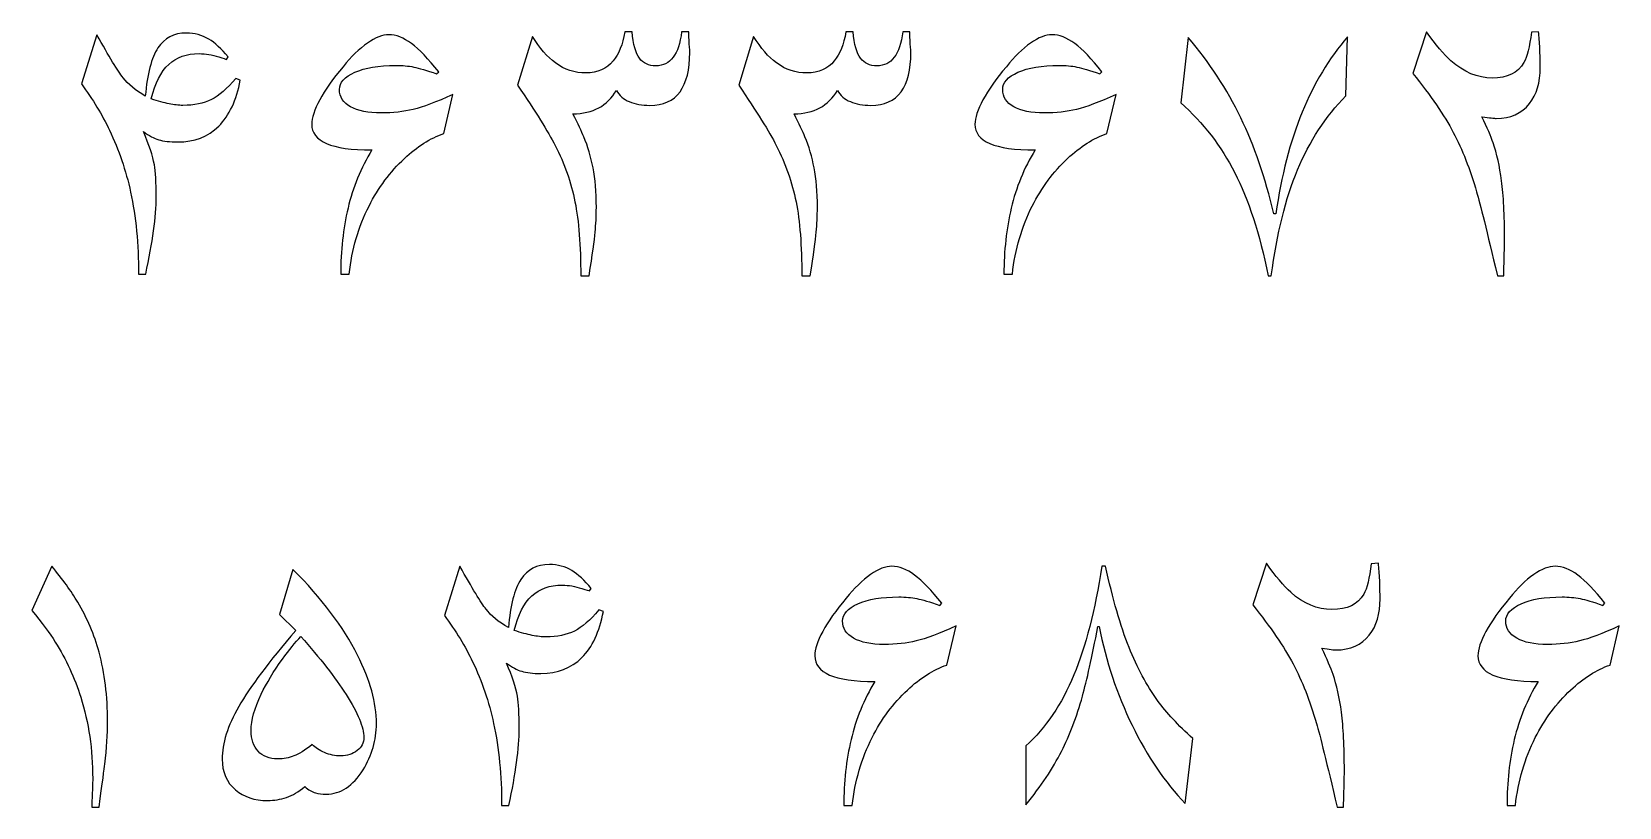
# Model space of a CAD drawing. Header units: millimetres. Extents: x -65 to 70, y -38 to 32.
# Drawn here: x 40.57 to 67, y -19.48 to -6.57 of the extents above; entities that cross this region are included whole.
import ezdxf

# ---------------------------------------------------------------- set-up
doc = ezdxf.new("R2010")
doc.units = ezdxf.units.MM
doc.header["$MEASUREMENT"] = 0
doc.layers.add('Layer 1', color=7, linetype='Continuous')

msp = doc.modelspace()

# ---------------------------------------------------------------- linework, layer by layer
at = {"layer": 'Layer 1', "color": 250}
for points, knots in [([(41.3923, -7.4397), (41.3923, -7.4397), (41.6478, -6.6207), (41.6478, -6.6207), (41.8543, -6.9881), (42.0001, -7.2274), (42.0853, -7.3358), (42.1693, -7.4456), (42.293, -7.547), (42.4563, -7.6426), (42.4878, -7.2729), (42.5578, -7.0045), (42.6663, -6.84), (42.7748, -6.6755), (42.9323, -6.5927), (43.1388, -6.5927), (43.2776, -6.5927), (43.4024, -6.6266), (43.5144, -6.6942), (43.6171, -6.7561), (43.7233, -6.854), (43.8353, -6.9905), (43.8353, -6.9905), (43.8085, -7.0313), (43.8085, -7.0313), (43.7968, -7.029), (43.7536, -7.0151), (43.679, -6.9905), (43.567, -6.9544), (43.4597, -6.9357), (43.3546, -6.9357), (43.1434, -6.9357), (42.9743, -6.9952), (42.8459, -7.1154), (42.7177, -7.2344), (42.6197, -7.4268), (42.5543, -7.6905), (42.6698, -7.7267), (42.7689, -7.7535), (42.853, -7.771), (42.9358, -7.7885), (43.0117, -7.7967), (43.0828, -7.7967), (43.2683, -7.7967), (43.4269, -7.7652), (43.5564, -7.701), (43.6848, -7.6369), (43.8201, -7.5202), (43.9613, -7.3487), (43.9613, -7.3487), (44.0383, -7.3755), (44.0383, -7.3755), (43.9741, -7.7115), (43.8551, -7.9671), (43.679, -8.142), (43.5028, -8.3182), (43.2753, -8.4056), (42.9988, -8.4056), (42.8647, -8.4056), (42.7585, -8.394), (42.6792, -8.3695), (42.6009, -8.3462), (42.517, -8.3007), (42.426, -8.2342), (42.5194, -8.4535), (42.58, -8.6367), (42.6068, -8.7848), (42.6278, -8.8992), (42.6372, -9.0776), (42.6372, -9.3215), (42.6372, -9.6458), (42.58, -10.0728), (42.4634, -10.6036), (42.4634, -10.6036), (42.3443, -10.6036), (42.3443, -10.6036), (42.3443, -10.1043), (42.3, -9.6505), (42.2113, -9.2398), (42.1332, -8.8782), (42.0165, -8.5351), (41.8613, -8.212), (41.7376, -7.9542), (41.5813, -7.6975), (41.3923, -7.4397)], [0, 0, 0, 0, 0.0357143, 0.0357143, 0.0357143, 0.0714286, 0.0714286, 0.0714286, 0.1071429, 0.1071429, 0.1071429, 0.1428571, 0.1428571, 0.1428571, 0.1785714, 0.1785714, 0.1785714, 0.2142857, 0.2142857, 0.2142857, 0.25, 0.25, 0.25, 0.2857143, 0.2857143, 0.2857143, 0.3214286, 0.3214286, 0.3214286, 0.3571429, 0.3571429, 0.3571429, 0.3928571, 0.3928571, 0.3928571, 0.4285714, 0.4285714, 0.4285714, 0.4642857, 0.4642857, 0.4642857, 0.5, 0.5, 0.5, 0.5357143, 0.5357143, 0.5357143, 0.5714286, 0.5714286, 0.5714286, 0.6071429, 0.6071429, 0.6071429, 0.6428571, 0.6428571, 0.6428571, 0.6785714, 0.6785714, 0.6785714, 0.7142857, 0.7142857, 0.7142857, 0.75, 0.75, 0.75, 0.7857143, 0.7857143, 0.7857143, 0.8214286, 0.8214286, 0.8214286, 0.8571429, 0.8571429, 0.8571429, 0.8928571, 0.8928571, 0.8928571, 0.9285714, 0.9285714, 0.9285714, 0.9642857, 0.9642857, 0.9642857, 1, 1, 1, 1]), ([(51.5223, -6.917), (51.5223, -7.2028), (51.4675, -7.4199), (51.3589, -7.5704), (51.2493, -7.7208), (51.0824, -7.7967), (50.855, -7.7967), (50.7243, -7.7967), (50.6112, -7.7757), (50.5143, -7.7349), (50.4186, -7.694), (50.3475, -7.6322), (50.3008, -7.5481), (50.2238, -7.6765), (50.1247, -7.7734), (50.0056, -7.8387), (49.8867, -7.904), (49.7432, -7.9367), (49.5764, -7.9367), (49.6615, -8.1023), (49.7222, -8.2307), (49.7583, -8.3193), (49.8249, -8.4804), (49.8761, -8.653), (49.9124, -8.835), (49.9473, -9.017), (49.966, -9.2374), (49.966, -9.4942), (49.966, -9.6376), (49.959, -9.7764), (49.9462, -9.9094), (49.9345, -10.0425), (49.9007, -10.2828), (49.8458, -10.6316), (49.8458, -10.6316), (49.7059, -10.6316), (49.7059, -10.6316), (49.7059, -10.1312), (49.6744, -9.7204), (49.6102, -9.3997), (49.546, -9.0789), (49.4363, -8.7673), (49.2811, -8.464), (49.1633, -8.2342), (48.9546, -7.8994), (48.6558, -7.4607), (48.6558, -7.4607), (48.9044, -6.6487), (48.9044, -6.6487), (49.0222, -6.8435), (49.1494, -6.9917), (49.2858, -7.0908), (49.4387, -7.2017), (49.6078, -7.2577), (49.7933, -7.2577), (49.987, -7.2577), (50.1375, -7.1912), (50.2472, -7.0582), (50.3393, -6.9438), (50.4047, -6.7817), (50.4408, -6.5717), (50.4408, -6.5717), (50.5598, -6.5717), (50.5598, -6.5717), (50.5785, -6.7817), (50.6193, -6.9275), (50.6835, -7.0127), (50.7477, -7.0967), (50.8387, -7.1387), (50.9576, -7.1387), (51.1968, -7.1387), (51.3403, -6.9497), (51.3858, -6.5717), (51.3858, -6.5717), (51.5048, -6.5717), (51.5048, -6.5717), (51.5048, -6.6218), (51.5072, -6.6884), (51.513, -6.7723), (51.5189, -6.8552), (51.5223, -6.9031), (51.5223, -6.917)], [0, 0, 0, 0, 0.037037, 0.037037, 0.037037, 0.0740741, 0.0740741, 0.0740741, 0.1111111, 0.1111111, 0.1111111, 0.1481481, 0.1481481, 0.1481481, 0.1851852, 0.1851852, 0.1851852, 0.2222222, 0.2222222, 0.2222222, 0.2592593, 0.2592593, 0.2592593, 0.2962963, 0.2962963, 0.2962963, 0.3333333, 0.3333333, 0.3333333, 0.3703704, 0.3703704, 0.3703704, 0.4074074, 0.4074074, 0.4074074, 0.4444444, 0.4444444, 0.4444444, 0.4814815, 0.4814815, 0.4814815, 0.5185185, 0.5185185, 0.5185185, 0.5555556, 0.5555556, 0.5555556, 0.5925926, 0.5925926, 0.5925926, 0.6296296, 0.6296296, 0.6296296, 0.6666667, 0.6666667, 0.6666667, 0.7037037, 0.7037037, 0.7037037, 0.7407407, 0.7407407, 0.7407407, 0.7777778, 0.7777778, 0.7777778, 0.8148148, 0.8148148, 0.8148148, 0.8518519, 0.8518519, 0.8518519, 0.8888889, 0.8888889, 0.8888889, 0.9259259, 0.9259259, 0.9259259, 0.962963, 0.962963, 0.962963, 1, 1, 1, 1]), ([(55.203, -6.917), (55.203, -7.2028), (55.1483, -7.4199), (55.0397, -7.5704), (54.9301, -7.7208), (54.7632, -7.7967), (54.5358, -7.7967), (54.4051, -7.7967), (54.2919, -7.7757), (54.195, -7.7349), (54.0994, -7.694), (54.0283, -7.6322), (53.9816, -7.5481), (53.9046, -7.6765), (53.8054, -7.7734), (53.6864, -7.8387), (53.5674, -7.904), (53.424, -7.9367), (53.2571, -7.9367), (53.3423, -8.1023), (53.403, -8.2307), (53.4391, -8.3193), (53.5057, -8.4804), (53.5569, -8.653), (53.5931, -8.835), (53.6281, -9.017), (53.6467, -9.2374), (53.6467, -9.4942), (53.6467, -9.6376), (53.6398, -9.7764), (53.627, -9.9094), (53.6153, -10.0425), (53.5814, -10.2828), (53.5266, -10.6316), (53.5266, -10.6316), (53.3866, -10.6316), (53.3866, -10.6316), (53.3866, -10.1312), (53.3551, -9.7204), (53.291, -9.3997), (53.2268, -9.0789), (53.1171, -8.7673), (52.9619, -8.464), (52.8441, -8.2342), (52.6353, -7.8994), (52.3366, -7.4607), (52.3366, -7.4607), (52.5851, -6.6487), (52.5851, -6.6487), (52.7029, -6.8435), (52.8301, -6.9917), (52.9666, -7.0908), (53.1195, -7.2017), (53.2886, -7.2577), (53.4741, -7.2577), (53.6678, -7.2577), (53.8183, -7.1912), (53.928, -7.0582), (54.0201, -6.9438), (54.0854, -6.7817), (54.1215, -6.5717), (54.1215, -6.5717), (54.2406, -6.5717), (54.2406, -6.5717), (54.2592, -6.7817), (54.3001, -6.9275), (54.3643, -7.0127), (54.4285, -7.0967), (54.5194, -7.1387), (54.6384, -7.1387), (54.8776, -7.1387), (55.0211, -6.9497), (55.0666, -6.5717), (55.0666, -6.5717), (55.1855, -6.5717), (55.1855, -6.5717), (55.1855, -6.6218), (55.1879, -6.6884), (55.1937, -6.7723), (55.1996, -6.8552), (55.203, -6.9031), (55.203, -6.917)], [0, 0, 0, 0, 0.037037, 0.037037, 0.037037, 0.0740741, 0.0740741, 0.0740741, 0.1111111, 0.1111111, 0.1111111, 0.1481481, 0.1481481, 0.1481481, 0.1851852, 0.1851852, 0.1851852, 0.2222222, 0.2222222, 0.2222222, 0.2592593, 0.2592593, 0.2592593, 0.2962963, 0.2962963, 0.2962963, 0.3333333, 0.3333333, 0.3333333, 0.3703704, 0.3703704, 0.3703704, 0.4074074, 0.4074074, 0.4074074, 0.4444444, 0.4444444, 0.4444444, 0.4814815, 0.4814815, 0.4814815, 0.5185185, 0.5185185, 0.5185185, 0.5555556, 0.5555556, 0.5555556, 0.5925926, 0.5925926, 0.5925926, 0.6296296, 0.6296296, 0.6296296, 0.6666667, 0.6666667, 0.6666667, 0.7037037, 0.7037037, 0.7037037, 0.7407407, 0.7407407, 0.7407407, 0.7777778, 0.7777778, 0.7777778, 0.8148148, 0.8148148, 0.8148148, 0.8518519, 0.8518519, 0.8518519, 0.8888889, 0.8888889, 0.8888889, 0.9259259, 0.9259259, 0.9259259, 0.962963, 0.962963, 0.962963, 1, 1, 1, 1]), ([(65.6807, -7.1643), (65.6807, -7.4152), (65.6213, -7.6158), (65.5022, -7.7675), (65.3716, -7.932), (65.1872, -8.0136), (64.9493, -8.0136), (64.9189, -8.0136), (64.8395, -8.0043), (64.7112, -7.9857), (64.7988, -8.1688), (64.8605, -8.3135), (64.8979, -8.4208), (64.9597, -8.6005), (65.0064, -8.8105), (65.0379, -9.052), (65.0706, -9.2947), (65.0869, -9.6179), (65.0869, -10.0238), (65.0869, -10.0938), (65.0845, -10.2093), (65.0799, -10.3703), (65.0752, -10.5312), (65.0729, -10.6177), (65.0729, -10.6316), (65.0729, -10.6316), (64.9679, -10.6316), (64.9679, -10.6316), (64.7941, -9.8955), (64.6797, -9.4311), (64.6226, -9.2374), (64.5129, -8.8583), (64.3834, -8.5293), (64.2341, -8.2471), (64.0836, -7.9658), (63.8596, -7.638), (63.561, -7.2647), (63.561, -7.2647), (63.7884, -6.5717), (63.7884, -6.5717), (63.9413, -6.7887), (64.0766, -6.9497), (64.1945, -7.0547), (64.4103, -7.246), (64.6389, -7.3416), (64.8804, -7.3416), (65.1348, -7.3416), (65.3109, -7.2566), (65.4088, -7.085), (65.4637, -6.9917), (65.5057, -6.8225), (65.5349, -6.5787), (65.5349, -6.5787), (65.6539, -6.5717), (65.6539, -6.5717), (65.6632, -6.6523), (65.6702, -6.7444), (65.6749, -6.8506), (65.6784, -6.9567), (65.6807, -7.0617), (65.6807, -7.1643)], [0, 0, 0, 0, 0.05, 0.05, 0.05, 0.1, 0.1, 0.1, 0.15, 0.15, 0.15, 0.2, 0.2, 0.2, 0.25, 0.25, 0.25, 0.3, 0.3, 0.3, 0.35, 0.35, 0.35, 0.4, 0.4, 0.4, 0.45, 0.45, 0.45, 0.5, 0.5, 0.5, 0.55, 0.55, 0.55, 0.6, 0.6, 0.6, 0.65, 0.65, 0.65, 0.7, 0.7, 0.7, 0.75, 0.75, 0.75, 0.8, 0.8, 0.8, 0.85, 0.85, 0.85, 0.9, 0.9, 0.9, 0.95, 0.95, 0.95, 1, 1, 1, 1]), ([(45.7101, -10.6036), (45.7101, -10.2151), (45.7509, -9.8488), (45.8314, -9.5059), (45.9119, -9.1628), (46.045, -8.8408), (46.2292, -8.5386), (45.8898, -8.5386), (45.6377, -8.5025), (45.4733, -8.4313), (45.3088, -8.3591), (45.2271, -8.2528), (45.2271, -8.1117), (45.2271, -8.0055), (45.2714, -7.869), (45.3601, -7.7045), (45.4499, -7.5388), (45.5795, -7.3557), (45.7509, -7.1527), (45.885, -6.9847), (46.0193, -6.854), (46.1546, -6.7607), (46.2887, -6.6674), (46.4078, -6.6207), (46.5105, -6.6207), (46.6305, -6.6207), (46.7566, -6.6697), (46.8884, -6.7677), (47.0191, -6.8646), (47.1695, -7.022), (47.341, -7.2378), (47.341, -7.2378), (47.3072, -7.2717), (47.3072, -7.2717), (47.1404, -7.2145), (47.0132, -7.1772), (46.9257, -7.1585), (46.8383, -7.141), (46.7379, -7.1317), (46.6259, -7.1317), (46.3412, -7.1317), (46.1137, -7.1702), (45.9434, -7.246), (45.7743, -7.323), (45.6891, -7.4186), (45.6891, -7.5319), (45.6891, -7.6555), (45.7509, -7.7511), (45.8734, -7.82), (45.997, -7.8888), (46.1663, -7.9226), (46.3832, -7.9226), (46.5792, -7.9226), (46.7577, -7.9029), (46.9176, -7.8644), (47.0785, -7.8259), (47.299, -7.7418), (47.579, -7.6147), (47.579, -7.6147), (47.4251, -8.2657), (47.4251, -8.2657), (47.2022, -8.3427), (46.9829, -8.4815), (46.7694, -8.681), (46.5326, -8.9015), (46.3366, -9.1652), (46.1814, -9.472), (46.0065, -9.8173), (45.8956, -10.1941), (45.85, -10.6036), (45.85, -10.6036), (45.7101, -10.6036), (45.7101, -10.6036)], [0, 0, 0, 0, 0.0416667, 0.0416667, 0.0416667, 0.0833333, 0.0833333, 0.0833333, 0.125, 0.125, 0.125, 0.1666667, 0.1666667, 0.1666667, 0.2083333, 0.2083333, 0.2083333, 0.25, 0.25, 0.25, 0.2916667, 0.2916667, 0.2916667, 0.3333333, 0.3333333, 0.3333333, 0.375, 0.375, 0.375, 0.4166667, 0.4166667, 0.4166667, 0.4583333, 0.4583333, 0.4583333, 0.5, 0.5, 0.5, 0.5416667, 0.5416667, 0.5416667, 0.5833333, 0.5833333, 0.5833333, 0.625, 0.625, 0.625, 0.6666667, 0.6666667, 0.6666667, 0.7083333, 0.7083333, 0.7083333, 0.75, 0.75, 0.75, 0.7916667, 0.7916667, 0.7916667, 0.8333333, 0.8333333, 0.8333333, 0.875, 0.875, 0.875, 0.9166667, 0.9166667, 0.9166667, 0.9583333, 0.9583333, 0.9583333, 1, 1, 1, 1]), ([(56.7524, -10.6036), (56.7524, -10.2151), (56.7932, -9.8488), (56.8737, -9.5059), (56.9542, -9.1628), (57.0873, -8.8408), (57.2715, -8.5386), (56.9321, -8.5386), (56.68, -8.5025), (56.5156, -8.4313), (56.3511, -8.3591), (56.2694, -8.2528), (56.2694, -8.1117), (56.2694, -8.0055), (56.3137, -7.869), (56.4024, -7.7045), (56.4922, -7.5388), (56.6218, -7.3557), (56.7932, -7.1527), (56.9273, -6.9847), (57.0616, -6.854), (57.1969, -6.7607), (57.331, -6.6674), (57.4501, -6.6207), (57.5527, -6.6207), (57.6728, -6.6207), (57.7989, -6.6697), (57.9307, -6.7677), (58.0614, -6.8646), (58.2118, -7.022), (58.3833, -7.2378), (58.3833, -7.2378), (58.3495, -7.2717), (58.3495, -7.2717), (58.1827, -7.2145), (58.0555, -7.1772), (57.968, -7.1585), (57.8806, -7.141), (57.7802, -7.1317), (57.6682, -7.1317), (57.3835, -7.1317), (57.156, -7.1702), (56.9857, -7.246), (56.8166, -7.323), (56.7314, -7.4186), (56.7314, -7.5319), (56.7314, -7.6555), (56.7932, -7.7511), (56.9157, -7.82), (57.0393, -7.8888), (57.2086, -7.9226), (57.4255, -7.9226), (57.6215, -7.9226), (57.8, -7.9029), (57.9599, -7.8644), (58.1208, -7.8259), (58.3413, -7.7418), (58.6213, -7.6147), (58.6213, -7.6147), (58.4674, -8.2657), (58.4674, -8.2657), (58.2445, -8.3427), (58.0252, -8.4815), (57.8117, -8.681), (57.5749, -8.9015), (57.3788, -9.1652), (57.2237, -9.472), (57.0487, -9.8173), (56.9379, -10.1941), (56.8923, -10.6036), (56.8923, -10.6036), (56.7524, -10.6036), (56.7524, -10.6036)], [0, 0, 0, 0, 0.0416667, 0.0416667, 0.0416667, 0.0833333, 0.0833333, 0.0833333, 0.125, 0.125, 0.125, 0.1666667, 0.1666667, 0.1666667, 0.2083333, 0.2083333, 0.2083333, 0.25, 0.25, 0.25, 0.2916667, 0.2916667, 0.2916667, 0.3333333, 0.3333333, 0.3333333, 0.375, 0.375, 0.375, 0.4166667, 0.4166667, 0.4166667, 0.4583333, 0.4583333, 0.4583333, 0.5, 0.5, 0.5, 0.5416667, 0.5416667, 0.5416667, 0.5833333, 0.5833333, 0.5833333, 0.625, 0.625, 0.625, 0.6666667, 0.6666667, 0.6666667, 0.7083333, 0.7083333, 0.7083333, 0.75, 0.75, 0.75, 0.7916667, 0.7916667, 0.7916667, 0.8333333, 0.8333333, 0.8333333, 0.875, 0.875, 0.875, 0.9166667, 0.9166667, 0.9166667, 0.9583333, 0.9583333, 0.9583333, 1, 1, 1, 1]), ([(62.4724, -6.6557), (62.4724, -6.6557), (62.4456, -7.6369), (62.4456, -7.6369), (62.1085, -7.981), (61.8401, -8.3917), (61.6418, -8.8688), (61.4423, -9.3459), (61.2964, -9.9328), (61.2031, -10.6316), (61.2031, -10.6316), (61.1541, -10.6316), (61.1541, -10.6316), (61.0083, -9.9316), (60.8216, -9.36), (60.5953, -8.9167), (60.369, -8.4745), (60.0691, -8.086), (59.6981, -7.7535), (59.6981, -7.7535), (59.8207, -6.6697), (59.8207, -6.6697), (60.1742, -7.0827), (60.4658, -7.5272), (60.6957, -8.0043), (60.9197, -8.4675), (61.1028, -9.0006), (61.2462, -9.6026), (61.2462, -9.6026), (61.2801, -9.6026), (61.2801, -9.6026), (61.3699, -8.968), (61.5158, -8.4034), (61.7188, -7.9087), (61.916, -7.4292), (62.1668, -7.0115), (62.4724, -6.6557)], [0, 0, 0, 0, 0.0833333, 0.0833333, 0.0833333, 0.1666667, 0.1666667, 0.1666667, 0.25, 0.25, 0.25, 0.3333333, 0.3333333, 0.3333333, 0.4166667, 0.4166667, 0.4166667, 0.5, 0.5, 0.5, 0.5833333, 0.5833333, 0.5833333, 0.6666667, 0.6666667, 0.6666667, 0.75, 0.75, 0.75, 0.8333333, 0.8333333, 0.8333333, 0.9166667, 0.9166667, 0.9166667, 1, 1, 1, 1]), ([(41.8291, -18.0489), (41.8291, -18.2542), (41.8128, -18.4922), (41.7813, -18.7629), (41.7743, -18.8294), (41.7428, -19.0674), (41.6857, -19.4769), (41.6857, -19.4769), (41.5666, -19.4769), (41.5666, -19.4769), (41.5666, -19.422), (41.5713, -19.2634), (41.5806, -19.0021), (41.5806, -18.5179), (41.5142, -18.0665), (41.3823, -17.6475), (41.2785, -17.321), (41.1373, -17.0153), (40.9564, -16.7271), (40.8655, -16.5813), (40.7348, -16.4062), (40.5657, -16.201), (40.5657, -16.201), (40.8982, -15.4659), (40.8982, -15.4659), (41.079, -15.6818), (41.2236, -15.8825), (41.3333, -16.0668), (41.4885, -16.3293), (41.6063, -16.6058), (41.6857, -16.8974), (41.7813, -17.244), (41.8291, -17.6278), (41.8291, -18.0489)], [0, 0, 0, 0, 0.0909091, 0.0909091, 0.0909091, 0.1818182, 0.1818182, 0.1818182, 0.2727273, 0.2727273, 0.2727273, 0.3636364, 0.3636364, 0.3636364, 0.4545455, 0.4545455, 0.4545455, 0.5454545, 0.5454545, 0.5454545, 0.6363636, 0.6363636, 0.6363636, 0.7272727, 0.7272727, 0.7272727, 0.8181818, 0.8181818, 0.8181818, 0.9090909, 0.9090909, 0.9090909, 1, 1, 1, 1]), ([(44.6898, -16.2709), (44.6898, -16.2709), (44.9149, -15.5219), (44.9149, -15.5219), (45.3933, -15.998), (45.7514, -16.4728), (45.9905, -16.9465), (46.1994, -17.3617), (46.3044, -17.7409), (46.3044, -18.0851), (46.3044, -18.358), (46.2309, -18.6135), (46.0827, -18.8539), (45.9147, -19.1245), (45.7082, -19.2598), (45.4656, -19.2598), (45.4014, -19.2598), (45.3419, -19.2518), (45.2882, -19.2365), (45.2334, -19.2202), (45.1739, -19.1863), (45.1109, -19.1339), (45.0094, -19.2191), (44.909, -19.2786), (44.8064, -19.3136), (44.7049, -19.3474), (44.6011, -19.3649), (44.4937, -19.3649), (44.2755, -19.3649), (44.0982, -19.3054), (43.9583, -19.1876), (43.81, -19.0615), (43.7354, -18.8912), (43.7354, -18.6743), (43.7354, -18.4164), (43.8276, -18.1259), (44.0131, -17.8004), (44.1986, -17.4761), (44.5159, -17.0538), (44.9639, -16.5346), (44.9639, -16.5346), (44.6898, -16.2709), (44.6898, -16.2709)], [0, 0, 0, 0, 0.0714286, 0.0714286, 0.0714286, 0.1428571, 0.1428571, 0.1428571, 0.2142857, 0.2142857, 0.2142857, 0.2857143, 0.2857143, 0.2857143, 0.3571429, 0.3571429, 0.3571429, 0.4285714, 0.4285714, 0.4285714, 0.5, 0.5, 0.5, 0.5714286, 0.5714286, 0.5714286, 0.6428571, 0.6428571, 0.6428571, 0.7142857, 0.7142857, 0.7142857, 0.7857143, 0.7857143, 0.7857143, 0.8571429, 0.8571429, 0.8571429, 0.9285714, 0.9285714, 0.9285714, 1, 1, 1, 1]), ([(47.4372, -16.2849), (47.4372, -16.2849), (47.6927, -15.4659), (47.6927, -15.4659), (47.8992, -15.8334), (48.045, -16.0726), (48.1302, -16.1811), (48.2141, -16.2908), (48.3378, -16.3923), (48.5012, -16.4879), (48.5327, -16.1182), (48.6026, -15.8498), (48.7112, -15.6853), (48.8197, -15.5208), (48.9771, -15.438), (49.1836, -15.438), (49.3224, -15.438), (49.4473, -15.4718), (49.5593, -15.5394), (49.662, -15.6013), (49.7682, -15.6993), (49.8802, -15.8358), (49.8802, -15.8358), (49.8534, -15.8766), (49.8534, -15.8766), (49.8417, -15.8743), (49.7985, -15.8603), (49.7239, -15.8358), (49.6119, -15.7997), (49.5045, -15.7809), (49.3995, -15.7809), (49.1883, -15.7809), (49.0192, -15.8404), (48.8908, -15.9606), (48.7626, -16.0797), (48.6645, -16.2721), (48.5992, -16.5357), (48.7146, -16.572), (48.8138, -16.5988), (48.8978, -16.6163), (48.9806, -16.6338), (49.0565, -16.6419), (49.1276, -16.6419), (49.3131, -16.6419), (49.4718, -16.6105), (49.6013, -16.5463), (49.7297, -16.4821), (49.8649, -16.3655), (50.0061, -16.1939), (50.0061, -16.1939), (50.0831, -16.2207), (50.0831, -16.2207), (50.019, -16.5567), (49.8999, -16.8123), (49.7239, -16.9872), (49.5477, -17.1634), (49.3202, -17.2509), (49.0437, -17.2509), (48.9095, -17.2509), (48.8033, -17.2393), (48.724, -17.2148), (48.6458, -17.1915), (48.5618, -17.1459), (48.4709, -17.0795), (48.5642, -17.2987), (48.6249, -17.4819), (48.6517, -17.63), (48.6727, -17.7444), (48.682, -17.9229), (48.682, -18.1668), (48.682, -18.4911), (48.6249, -18.918), (48.5082, -19.4488), (48.5082, -19.4488), (48.3892, -19.4488), (48.3892, -19.4488), (48.3892, -18.9495), (48.3449, -18.4957), (48.2562, -18.0851), (48.178, -17.7234), (48.0614, -17.3804), (47.9062, -17.0572), (47.7825, -16.7995), (47.6262, -16.5428), (47.4372, -16.2849)], [0, 0, 0, 0, 0.0357143, 0.0357143, 0.0357143, 0.0714286, 0.0714286, 0.0714286, 0.1071429, 0.1071429, 0.1071429, 0.1428571, 0.1428571, 0.1428571, 0.1785714, 0.1785714, 0.1785714, 0.2142857, 0.2142857, 0.2142857, 0.25, 0.25, 0.25, 0.2857143, 0.2857143, 0.2857143, 0.3214286, 0.3214286, 0.3214286, 0.3571429, 0.3571429, 0.3571429, 0.3928571, 0.3928571, 0.3928571, 0.4285714, 0.4285714, 0.4285714, 0.4642857, 0.4642857, 0.4642857, 0.5, 0.5, 0.5, 0.5357143, 0.5357143, 0.5357143, 0.5714286, 0.5714286, 0.5714286, 0.6071429, 0.6071429, 0.6071429, 0.6428571, 0.6428571, 0.6428571, 0.6785714, 0.6785714, 0.6785714, 0.7142857, 0.7142857, 0.7142857, 0.75, 0.75, 0.75, 0.7857143, 0.7857143, 0.7857143, 0.8214286, 0.8214286, 0.8214286, 0.8571429, 0.8571429, 0.8571429, 0.8928571, 0.8928571, 0.8928571, 0.9285714, 0.9285714, 0.9285714, 0.9642857, 0.9642857, 0.9642857, 1, 1, 1, 1]), ([(54.0859, -19.4488), (54.0859, -19.0604), (54.1267, -18.694), (54.2073, -18.3511), (54.2878, -18.0081), (54.4208, -17.686), (54.605, -17.3839), (54.2656, -17.3839), (54.0136, -17.3478), (53.8491, -17.2766), (53.6846, -17.2043), (53.603, -17.0981), (53.603, -16.9569), (53.603, -16.8507), (53.6473, -16.7143), (53.736, -16.5498), (53.8257, -16.3841), (53.9553, -16.201), (54.1267, -15.998), (54.2609, -15.83), (54.3951, -15.6993), (54.5304, -15.606), (54.6646, -15.5126), (54.7836, -15.4659), (54.8863, -15.4659), (55.0064, -15.4659), (55.1324, -15.515), (55.2642, -15.6129), (55.3949, -15.7098), (55.5453, -15.8672), (55.7169, -16.0831), (55.7169, -16.0831), (55.683, -16.1169), (55.683, -16.1169), (55.5163, -16.0598), (55.389, -16.0224), (55.3016, -16.0038), (55.2141, -15.9863), (55.1137, -15.977), (55.0017, -15.977), (54.717, -15.977), (54.4895, -16.0155), (54.3193, -16.0912), (54.1501, -16.1683), (54.0649, -16.2639), (54.0649, -16.3771), (54.0649, -16.5007), (54.1267, -16.5964), (54.2493, -16.6652), (54.3729, -16.7341), (54.5421, -16.7679), (54.7591, -16.7679), (54.955, -16.7679), (55.1336, -16.7481), (55.2934, -16.7096), (55.4544, -16.6711), (55.6748, -16.5871), (55.9548, -16.46), (55.9548, -16.46), (55.8009, -17.1109), (55.8009, -17.1109), (55.5781, -17.188), (55.3587, -17.3268), (55.1453, -17.5262), (54.9084, -17.7467), (54.7124, -18.0105), (54.5572, -18.3173), (54.3823, -18.6626), (54.2714, -19.0394), (54.2259, -19.4488), (54.2259, -19.4488), (54.0859, -19.4488), (54.0859, -19.4488)], [0, 0, 0, 0, 0.0416667, 0.0416667, 0.0416667, 0.0833333, 0.0833333, 0.0833333, 0.125, 0.125, 0.125, 0.1666667, 0.1666667, 0.1666667, 0.2083333, 0.2083333, 0.2083333, 0.25, 0.25, 0.25, 0.2916667, 0.2916667, 0.2916667, 0.3333333, 0.3333333, 0.3333333, 0.375, 0.375, 0.375, 0.4166667, 0.4166667, 0.4166667, 0.4583333, 0.4583333, 0.4583333, 0.5, 0.5, 0.5, 0.5416667, 0.5416667, 0.5416667, 0.5833333, 0.5833333, 0.5833333, 0.625, 0.625, 0.625, 0.6666667, 0.6666667, 0.6666667, 0.7083333, 0.7083333, 0.7083333, 0.75, 0.75, 0.75, 0.7916667, 0.7916667, 0.7916667, 0.8333333, 0.8333333, 0.8333333, 0.875, 0.875, 0.875, 0.9166667, 0.9166667, 0.9166667, 0.9583333, 0.9583333, 0.9583333, 1, 1, 1, 1]), ([(59.8947, -18.3336), (59.8947, -18.3336), (59.7721, -19.4139), (59.7721, -19.4139), (59.435, -19.065), (59.1398, -18.6322), (58.8867, -18.113), (58.6335, -17.5939), (58.4515, -17.0468), (58.3395, -16.4704), (58.3395, -16.4704), (58.3161, -16.4704), (58.3161, -16.4704), (58.2182, -16.9826), (58.1319, -17.3688), (58.0595, -17.6289), (57.9639, -17.9719), (57.8472, -18.2788), (57.7107, -18.5471), (57.5672, -18.8294), (57.37, -19.1257), (57.1192, -19.4349), (57.1192, -19.4349), (57.1192, -18.4572), (57.1192, -18.4572), (57.4482, -18.1551), (57.7142, -17.7608), (57.9172, -17.2754), (58.1132, -16.8041), (58.2683, -16.201), (58.3827, -15.4659), (58.3827, -15.4659), (58.4456, -15.4659), (58.4456, -15.4659), (58.5623, -16.0073), (58.6918, -16.4588), (58.8354, -16.8181), (58.9695, -17.1552), (59.1282, -17.4481), (59.3102, -17.6989), (59.4607, -17.9031), (59.6555, -18.1154), (59.8947, -18.3336)], [0, 0, 0, 0, 0.0714286, 0.0714286, 0.0714286, 0.1428571, 0.1428571, 0.1428571, 0.2142857, 0.2142857, 0.2142857, 0.2857143, 0.2857143, 0.2857143, 0.3571429, 0.3571429, 0.3571429, 0.4285714, 0.4285714, 0.4285714, 0.5, 0.5, 0.5, 0.5714286, 0.5714286, 0.5714286, 0.6428571, 0.6428571, 0.6428571, 0.7142857, 0.7142857, 0.7142857, 0.7857143, 0.7857143, 0.7857143, 0.8571429, 0.8571429, 0.8571429, 0.9285714, 0.9285714, 0.9285714, 1, 1, 1, 1]), ([(63.0142, -16.0096), (63.0142, -16.2605), (62.9548, -16.4611), (62.8358, -16.6127), (62.7051, -16.7772), (62.5208, -16.8589), (62.2828, -16.8589), (62.2525, -16.8589), (62.1731, -16.8496), (62.0447, -16.8309), (62.1323, -17.0141), (62.1941, -17.1588), (62.2315, -17.2661), (62.2933, -17.4458), (62.3399, -17.6557), (62.3714, -17.8972), (62.4041, -18.1399), (62.4205, -18.4631), (62.4205, -18.8691), (62.4205, -18.9391), (62.4181, -19.0546), (62.4134, -19.2155), (62.4088, -19.3765), (62.4064, -19.4629), (62.4064, -19.4769), (62.4064, -19.4769), (62.3014, -19.4769), (62.3014, -19.4769), (62.1276, -18.7407), (62.0133, -18.2764), (61.9561, -18.0827), (61.8464, -17.7035), (61.7169, -17.3746), (61.5676, -17.0923), (61.4171, -16.8111), (61.1931, -16.4832), (60.8945, -16.11), (60.8945, -16.11), (61.1219, -15.417), (61.1219, -15.417), (61.2748, -15.6339), (61.4101, -15.795), (61.528, -15.9), (61.7438, -16.0912), (61.9725, -16.1869), (62.214, -16.1869), (62.4683, -16.1869), (62.6445, -16.1018), (62.7424, -15.9303), (62.7973, -15.8369), (62.8393, -15.6678), (62.8685, -15.4239), (62.8685, -15.4239), (62.9874, -15.417), (62.9874, -15.417), (62.9967, -15.4975), (63.0038, -15.5896), (63.0084, -15.6958), (63.0119, -15.8019), (63.0142, -15.907), (63.0142, -16.0096)], [0, 0, 0, 0, 0.05, 0.05, 0.05, 0.1, 0.1, 0.1, 0.15, 0.15, 0.15, 0.2, 0.2, 0.2, 0.25, 0.25, 0.25, 0.3, 0.3, 0.3, 0.35, 0.35, 0.35, 0.4, 0.4, 0.4, 0.45, 0.45, 0.45, 0.5, 0.5, 0.5, 0.55, 0.55, 0.55, 0.6, 0.6, 0.6, 0.65, 0.65, 0.65, 0.7, 0.7, 0.7, 0.75, 0.75, 0.75, 0.8, 0.8, 0.8, 0.85, 0.85, 0.85, 0.9, 0.9, 0.9, 0.95, 0.95, 0.95, 1, 1, 1, 1]), ([(65.1282, -19.4488), (65.1282, -19.0604), (65.169, -18.694), (65.2495, -18.3511), (65.3301, -18.0081), (65.4631, -17.686), (65.6473, -17.3839), (65.3079, -17.3839), (65.0559, -17.3478), (64.8914, -17.2766), (64.7269, -17.2043), (64.6452, -17.0981), (64.6452, -16.9569), (64.6452, -16.8507), (64.6895, -16.7143), (64.7783, -16.5498), (64.868, -16.3841), (64.9976, -16.201), (65.169, -15.998), (65.3032, -15.83), (65.4374, -15.6993), (65.5727, -15.606), (65.7069, -15.5126), (65.8259, -15.4659), (65.9286, -15.4659), (66.0487, -15.4659), (66.1747, -15.515), (66.3065, -15.6129), (66.4372, -15.7098), (66.5876, -15.8672), (66.7592, -16.0831), (66.7592, -16.0831), (66.7253, -16.1169), (66.7253, -16.1169), (66.5586, -16.0598), (66.4313, -16.0224), (66.3439, -16.0038), (66.2564, -15.9863), (66.156, -15.977), (66.044, -15.977), (65.7593, -15.977), (65.5318, -16.0155), (65.3615, -16.0912), (65.1924, -16.1683), (65.1072, -16.2639), (65.1072, -16.3771), (65.1072, -16.5007), (65.169, -16.5964), (65.2916, -16.6652), (65.4152, -16.7341), (65.5844, -16.7679), (65.8014, -16.7679), (65.9973, -16.7679), (66.1759, -16.7481), (66.3357, -16.7096), (66.4967, -16.6711), (66.7171, -16.5871), (66.9971, -16.46), (66.9971, -16.46), (66.8432, -17.1109), (66.8432, -17.1109), (66.6203, -17.188), (66.401, -17.3268), (66.1876, -17.5262), (65.9507, -17.7467), (65.7547, -18.0105), (65.5995, -18.3173), (65.4246, -18.6626), (65.3137, -19.0394), (65.2682, -19.4488), (65.2682, -19.4488), (65.1282, -19.4488), (65.1282, -19.4488)], [0, 0, 0, 0, 0.0416667, 0.0416667, 0.0416667, 0.0833333, 0.0833333, 0.0833333, 0.125, 0.125, 0.125, 0.1666667, 0.1666667, 0.1666667, 0.2083333, 0.2083333, 0.2083333, 0.25, 0.25, 0.25, 0.2916667, 0.2916667, 0.2916667, 0.3333333, 0.3333333, 0.3333333, 0.375, 0.375, 0.375, 0.4166667, 0.4166667, 0.4166667, 0.4583333, 0.4583333, 0.4583333, 0.5, 0.5, 0.5, 0.5416667, 0.5416667, 0.5416667, 0.5833333, 0.5833333, 0.5833333, 0.625, 0.625, 0.625, 0.6666667, 0.6666667, 0.6666667, 0.7083333, 0.7083333, 0.7083333, 0.75, 0.75, 0.75, 0.7916667, 0.7916667, 0.7916667, 0.8333333, 0.8333333, 0.8333333, 0.875, 0.875, 0.875, 0.9166667, 0.9166667, 0.9166667, 0.9583333, 0.9583333, 0.9583333, 1, 1, 1, 1]), ([(45.2369, -18.4351), (45.2859, -18.4875), (45.3547, -18.5319), (45.4422, -18.5681), (45.5297, -18.6042), (45.6184, -18.6229), (45.7094, -18.6229), (45.8191, -18.6229), (45.9101, -18.5937), (45.9836, -18.5354), (46.0571, -18.4771), (46.0943, -18.4036), (46.0943, -18.3149), (46.0943, -18.1469), (45.9952, -17.9089), (45.7981, -17.601), (45.6173, -17.3186), (45.3664, -16.9966), (45.0456, -16.6361), (44.9522, -16.7341), (44.8507, -16.8601), (44.7399, -17.0118), (44.594, -17.2148), (44.4762, -17.4096), (44.3864, -17.5962), (44.2744, -17.8308), (44.2184, -18.0326), (44.2184, -18.2006), (44.2184, -18.3463), (44.2569, -18.4619), (44.3351, -18.5459), (44.4121, -18.6299), (44.5218, -18.6719), (44.6606, -18.6719), (44.7586, -18.6719), (44.8484, -18.6555), (44.93, -18.6241), (45.0106, -18.5926), (45.1133, -18.5296), (45.2369, -18.4351)], [0, 0, 0, 0, 0.0769231, 0.0769231, 0.0769231, 0.1538462, 0.1538462, 0.1538462, 0.2307692, 0.2307692, 0.2307692, 0.3076923, 0.3076923, 0.3076923, 0.3846154, 0.3846154, 0.3846154, 0.4615385, 0.4615385, 0.4615385, 0.5384615, 0.5384615, 0.5384615, 0.6153846, 0.6153846, 0.6153846, 0.6923077, 0.6923077, 0.6923077, 0.7692308, 0.7692308, 0.7692308, 0.8461538, 0.8461538, 0.8461538, 0.9230769, 0.9230769, 0.9230769, 1, 1, 1, 1])]:
    msp.add_open_spline(points, degree=3, knots=knots, dxfattribs=at)

doc.saveas('drawing.dxf')
